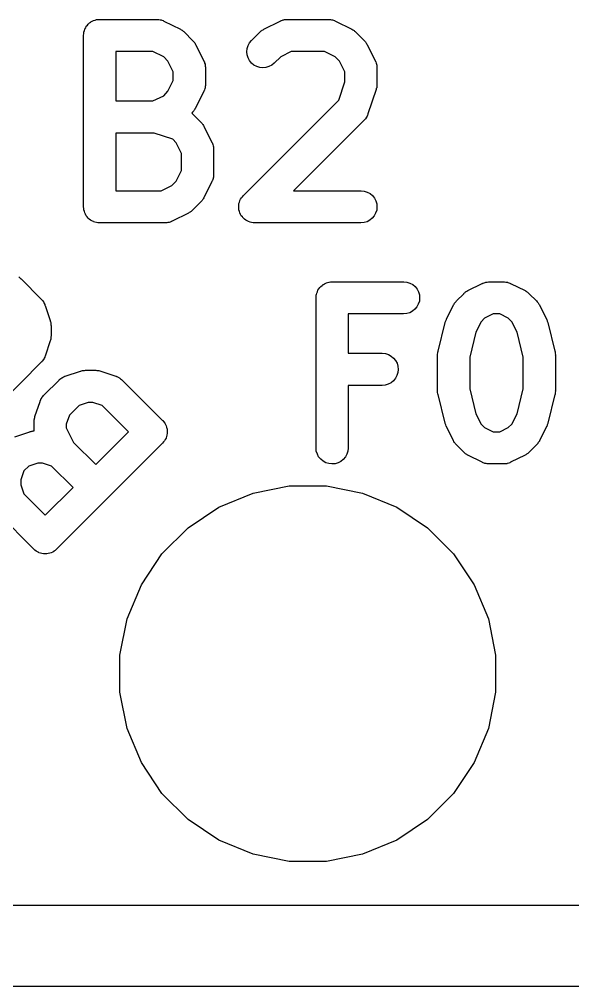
# Model space of a CAD drawing. Extents: x -557.2 to -539.1, y -88 to -54.6.
# Drawn here: x -554.583 to -552.002, y -87.998 to -83.485 of the extents above; entities that cross this region are included whole.
import ezdxf

# ---------------------------------------------------------------- set-up
doc = ezdxf.new("R2010")
doc.units = 0
doc.layers.add('BLACK', color=7, linetype='CONTINUOUS')

msp = doc.modelspace()

# ---------------------------------------------------------------- linework, layer by layer
at = {"layer": 'BLACK', "linetype": 'CONTINUOUS'}
for p, q in [((-554.256, -83.5017), (-554.25, -83.4972)), ((-554.25, -83.4969), (-554.244, -83.4937)), ((-554.25, -83.4971), (-554.25, -83.4969)), ((-554.25, -83.4972), (-554.25, -83.4971)), ((-554.244, -83.4937), (-554.237, -83.4904)), ((-554.237, -83.4902), (-554.23, -83.4882)), ((-554.237, -83.4903), (-554.237, -83.4902)), ((-554.237, -83.4904), (-554.237, -83.4903)), ((-554.23, -83.4882), (-554.223, -83.4861)), ((-554.223, -83.486), (-554.216, -83.4854)), ((-554.223, -83.4861), (-554.223, -83.486)), ((-554.223, -83.4861), (-554.223, -83.4861)), ((-554.216, -83.4854), (-554.209, -83.4847)), ((-554.209, -83.4847), (-553.942, -83.4847)), ((-553.942, -83.4847), (-553.941, -83.4847)), ((-553.941, -83.4847), (-553.939, -83.485)), ((-553.939, -83.485), (-553.937, -83.4849)), ((-553.937, -83.4849), (-553.932, -83.4858)), ((-553.932, -83.4858), (-553.927, -83.4863)), ((-553.927, -83.4863), (-553.925, -83.487)), ((-553.925, -83.487), (-553.922, -83.4874)), ((-553.922, -83.4874), (-553.918, -83.4892)), ((-553.918, -83.4892), (-553.913, -83.4908)), ((-553.913, -83.4908), (-553.911, -83.4918)), ((-553.911, -83.4918), (-553.909, -83.4926)), ((-553.909, -83.4926), (-553.832, -83.5307)), ((-553.442, -83.5307), (-553.366, -83.4926)), ((-553.366, -83.4926), (-553.365, -83.4922)), ((-553.365, -83.4922), (-553.363, -83.4914)), ((-553.363, -83.4914), (-553.361, -83.4904)), ((-553.361, -83.4904), (-553.356, -83.4889)), ((-553.356, -83.4889), (-553.352, -83.4871)), ((-553.352, -83.4871), (-553.349, -83.4868)), ((-553.349, -83.4868), (-553.347, -83.4861)), ((-553.347, -83.4861), (-553.342, -83.4856)), ((-553.342, -83.4856), (-553.337, -83.4848)), ((-553.337, -83.4848), (-553.335, -83.4849)), ((-553.335, -83.4849), (-553.333, -83.4847)), ((-553.333, -83.4847), (-553.142, -83.4847)), ((-553.142, -83.4847), (-553.141, -83.4847)), ((-553.141, -83.4847), (-553.139, -83.485)), ((-553.139, -83.485), (-553.137, -83.4849)), ((-553.137, -83.4849), (-553.132, -83.4858)), ((-553.132, -83.4858), (-553.127, -83.4863)), ((-553.127, -83.4863), (-553.125, -83.487)), ((-553.125, -83.487), (-553.122, -83.4874)), ((-553.122, -83.4874), (-553.118, -83.4892)), ((-553.118, -83.4892), (-553.113, -83.4908)), ((-553.113, -83.4908), (-553.111, -83.4918)), ((-553.111, -83.4918), (-553.109, -83.4926)), ((-553.109, -83.4926), (-553.032, -83.5307)), ((-554.283, -83.5516), (-554.282, -83.5446)), ((-554.282, -83.5441), (-554.28, -83.5374)), ((-554.282, -83.5444), (-554.282, -83.5441)), ((-554.282, -83.5446), (-554.282, -83.5444)), ((-554.28, -83.5374), (-554.278, -83.5306)), ((-554.278, -83.5302), (-554.274, -83.5239)), ((-554.278, -83.5304), (-554.278, -83.5302)), ((-554.278, -83.5306), (-554.278, -83.5304)), ((-554.274, -83.5239), (-554.271, -83.5178)), ((-554.271, -83.5173), (-554.266, -83.5119)), ((-554.271, -83.5176), (-554.271, -83.5173)), ((-554.271, -83.5178), (-554.271, -83.5176)), ((-554.266, -83.5119), (-554.262, -83.5065)), ((-554.262, -83.5063), (-554.261, -83.5061)), ((-554.262, -83.5065), (-554.262, -83.5063)), ((-554.261, -83.5061), (-554.256, -83.5017)), ((-553.832, -83.5307), (-553.832, -83.5312)), ((-553.832, -83.5312), (-553.828, -83.5335)), ((-553.828, -83.5335), (-553.824, -83.5355)), ((-553.824, -83.5355), (-553.822, -83.5375)), ((-553.822, -83.5375), (-553.819, -83.5392)), ((-553.819, -83.5392), (-553.816, -83.5421)), ((-553.816, -83.5421), (-553.813, -83.5448)), ((-553.813, -83.5448), (-553.775, -83.5829)), ((-553.5, -83.5829), (-553.462, -83.5448)), ((-553.462, -83.5448), (-553.461, -83.544)), ((-553.461, -83.544), (-553.458, -83.5414)), ((-553.458, -83.5414), (-553.455, -83.5385)), ((-553.455, -83.5385), (-553.452, -83.5368)), ((-553.452, -83.5368), (-553.45, -83.5349)), ((-553.45, -83.5349), (-553.446, -83.533)), ((-553.446, -83.533), (-553.442, -83.5307)), ((-553.032, -83.5307), (-553.032, -83.5312)), ((-553.032, -83.5312), (-553.028, -83.5335)), ((-553.028, -83.5335), (-553.024, -83.5355)), ((-553.024, -83.5355), (-553.022, -83.5375)), ((-553.022, -83.5375), (-553.019, -83.5392)), ((-553.019, -83.5392), (-553.016, -83.5421)), ((-553.016, -83.5421), (-553.013, -83.5448)), ((-553.013, -83.5448), (-552.975, -83.5829)), ((-554.284, -83.5587), (-554.283, -83.5516)), ((-554.284, -83.5592), (-554.284, -83.5587)), ((-554.284, -83.5597), (-554.284, -83.5592)), ((-554.284, -83.5592), (-554.284, -83.5592)), ((-554.284, -83.5592), (-554.284, -83.5592)), ((-554.284, -84.3597), (-554.284, -83.5597)), ((-553.775, -83.5829), (-553.774, -83.5836)), ((-553.774, -83.5836), (-553.772, -83.5869)), ((-553.772, -83.5869), (-553.769, -83.59)), ((-553.769, -83.59), (-553.767, -83.5926)), ((-553.509, -83.5942), (-553.5, -83.5829)), ((-552.975, -83.5829), (-552.974, -83.5836)), ((-552.974, -83.5836), (-552.972, -83.5869)), ((-552.972, -83.5869), (-552.969, -83.59)), ((-552.969, -83.59), (-552.967, -83.5926)), ((-554.134, -83.6347), (-554.134, -83.8657)), ((-553.96, -83.6347), (-554.134, -83.6347)), ((-553.91, -83.6594), (-553.96, -83.6347)), ((-553.767, -83.5926), (-553.765, -83.595)), ((-553.765, -83.595), (-553.763, -83.5988)), ((-553.763, -83.5988), (-553.761, -83.6024)), ((-553.761, -83.6024), (-553.723, -83.6785)), ((-553.522, -83.6356), (-553.52, -83.6211)), ((-553.521, -83.6502), (-553.522, -83.6356)), ((-553.52, -83.6211), (-553.516, -83.6071)), ((-553.516, -83.6071), (-553.509, -83.5942)), ((-553.315, -83.6347), (-553.364, -83.6594)), ((-553.16, -83.6347), (-553.315, -83.6347)), ((-553.11, -83.6594), (-553.16, -83.6347)), ((-552.967, -83.5926), (-552.965, -83.595)), ((-552.965, -83.595), (-552.963, -83.5988)), ((-552.963, -83.5988), (-552.961, -83.6024)), ((-552.961, -83.6024), (-552.923, -83.6785)), ((-553.89, -83.6803), (-553.91, -83.6594)), ((-553.865, -83.7298), (-553.89, -83.6803)), ((-553.723, -83.6785), (-553.722, -83.6795)), ((-553.722, -83.6795), (-553.722, -83.6816)), ((-553.722, -83.6816), (-553.72, -83.6835)), ((-553.516, -83.6642), (-553.521, -83.6502)), ((-553.51, -83.6772), (-553.516, -83.6642)), ((-553.5, -83.6886), (-553.51, -83.6772)), ((-553.364, -83.6594), (-553.394, -83.6889)), ((-553.09, -83.6803), (-553.11, -83.6594)), ((-553.065, -83.7298), (-553.09, -83.6803)), ((-552.923, -83.6785), (-552.922, -83.6795)), ((-552.922, -83.6795), (-552.922, -83.6816)), ((-552.922, -83.6816), (-552.92, -83.6835)), ((-553.72, -83.6835), (-553.719, -83.6884)), ((-553.719, -83.6884), (-553.717, -83.6932)), ((-553.717, -83.6932), (-553.717, -83.6954)), ((-553.717, -83.6954), (-553.716, -83.6975)), ((-553.716, -83.6975), (-553.716, -83.7026)), ((-553.716, -83.7026), (-553.715, -83.7077)), ((-553.715, -83.7077), (-553.715, -83.7099)), ((-553.715, -83.7099), (-553.715, -83.7121)), ((-553.715, -83.7121), (-553.715, -83.7883)), ((-553.489, -83.6979), (-553.5, -83.6886)), ((-553.476, -83.7049), (-553.489, -83.6979)), ((-553.462, -83.7093), (-553.476, -83.7049)), ((-553.448, -83.7109), (-553.462, -83.7093)), ((-553.433, -83.7096), (-553.448, -83.7109)), ((-553.419, -83.7055), (-553.433, -83.7096)), ((-553.406, -83.6988), (-553.419, -83.7055)), ((-553.395, -83.6897), (-553.406, -83.6988)), ((-553.394, -83.6889), (-553.395, -83.6897)), ((-552.92, -83.6835), (-552.919, -83.6884)), ((-552.919, -83.6884), (-552.917, -83.6932)), ((-552.917, -83.6932), (-552.917, -83.6954)), ((-552.917, -83.6954), (-552.916, -83.6975)), ((-552.916, -83.6975), (-552.916, -83.7026)), ((-552.916, -83.7026), (-552.915, -83.7077)), ((-552.915, -83.7077), (-552.915, -83.7099)), ((-552.915, -83.7099), (-552.915, -83.7121)), ((-552.915, -83.7121), (-552.915, -83.7883)), ((-553.89, -83.82), (-553.865, -83.7706)), ((-553.865, -83.7706), (-553.865, -83.7298)), ((-553.065, -83.7761), (-553.065, -83.7298)), ((-553.719, -83.8129), (-553.721, -83.8178)), ((-553.718, -83.8081), (-553.719, -83.8129)), ((-553.717, -83.806), (-553.718, -83.8081)), ((-553.716, -83.8039), (-553.717, -83.806)), ((-553.715, -83.7937), (-553.716, -83.7988)), ((-553.716, -83.7988), (-553.716, -83.8039)), ((-553.715, -83.7883), (-553.715, -83.7893)), ((-553.715, -83.7893), (-553.715, -83.7915)), ((-553.715, -83.7915), (-553.715, -83.7937)), ((-553.093, -83.862), (-553.065, -83.7761)), ((-552.919, -83.812), (-552.957, -83.9263)), ((-552.918, -83.8079), (-552.919, -83.812)), ((-552.916, -83.8039), (-552.918, -83.8079)), ((-552.915, -83.7977), (-552.916, -83.8008)), ((-552.916, -83.8008), (-552.916, -83.8039)), ((-552.915, -83.7883), (-552.915, -83.7893)), ((-552.915, -83.7893), (-552.915, -83.7935)), ((-552.915, -83.7935), (-552.915, -83.7977)), ((-553.96, -83.8657), (-553.91, -83.8409)), ((-553.91, -83.8409), (-553.89, -83.82)), ((-553.723, -83.8218), (-553.761, -83.898)), ((-553.722, -83.8198), (-553.723, -83.8218)), ((-553.721, -83.8178), (-553.722, -83.8198)), ((-553.538, -84.3067), (-553.093, -83.862)), ((-554.134, -83.8657), (-553.96, -83.8657)), ((-553.766, -83.9062), (-553.768, -83.9086)), ((-553.764, -83.9025), (-553.766, -83.9062)), ((-553.761, -83.8989), (-553.764, -83.9025)), ((-553.761, -83.898), (-553.761, -83.8989)), ((-553.775, -83.9175), (-553.779, -83.9219)), ((-553.779, -83.9219), (-553.778, -83.9227)), ((-553.778, -83.9227), (-553.777, -83.9243)), ((-553.777, -83.9243), (-553.775, -83.9257)), ((-553.772, -83.9142), (-553.775, -83.9175)), ((-553.775, -83.9257), (-553.737, -83.9638)), ((-553.769, -83.9112), (-553.772, -83.9142)), ((-553.768, -83.9086), (-553.769, -83.9112)), ((-552.972, -83.9524), (-552.973, -83.9539)), ((-552.969, -83.9483), (-552.972, -83.9524)), ((-552.966, -83.9443), (-552.969, -83.9483)), ((-552.965, -83.9423), (-552.966, -83.9443)), ((-552.963, -83.9406), (-552.965, -83.9423)), ((-552.961, -83.9359), (-552.963, -83.9406)), ((-552.959, -83.9314), (-552.961, -83.9359)), ((-552.958, -83.9293), (-552.959, -83.9314)), ((-552.957, -83.9273), (-552.958, -83.9293)), ((-552.957, -83.9263), (-552.957, -83.9273)), ((-553.737, -83.9638), (-553.736, -83.9646)), ((-553.736, -83.9646), (-553.733, -83.9679)), ((-553.733, -83.9679), (-553.731, -83.9709)), ((-553.731, -83.9709), (-553.729, -83.9736)), ((-553.729, -83.9736), (-553.727, -83.976)), ((-553.727, -83.976), (-553.725, -83.9797)), ((-553.725, -83.9797), (-553.723, -83.9833)), ((-553.723, -83.9833), (-553.685, -84.0595)), ((-552.975, -83.9556), (-553.304, -84.2847)), ((-552.973, -83.9539), (-552.975, -83.9556)), ((-554.134, -84.0157), (-554.134, -84.2847)), ((-553.954, -84.0157), (-554.134, -84.0157)), ((-553.868, -84.0443), (-553.954, -84.0157)), ((-553.851, -84.0613), (-553.868, -84.0443)), ((-553.827, -84.1107), (-553.851, -84.0613)), ((-553.685, -84.0595), (-553.684, -84.0604)), ((-553.684, -84.0604), (-553.683, -84.0625)), ((-553.683, -84.0625), (-553.682, -84.0645)), ((-553.682, -84.0645), (-553.681, -84.0694)), ((-553.681, -84.0694), (-553.679, -84.0742)), ((-553.679, -84.0742), (-553.679, -84.0764)), ((-553.679, -84.0764), (-553.678, -84.0785)), ((-553.678, -84.0785), (-553.678, -84.0836)), ((-553.678, -84.0836), (-553.677, -84.0886)), ((-553.827, -84.1896), (-553.827, -84.1107)), ((-553.677, -84.0886), (-553.677, -84.0908)), ((-553.677, -84.0908), (-553.677, -84.093)), ((-553.677, -84.093), (-553.677, -84.2073)), ((-553.851, -84.2391), (-553.827, -84.1896)), ((-553.678, -84.2229), (-553.679, -84.225)), ((-553.677, -84.2128), (-553.678, -84.2178)), ((-553.678, -84.2178), (-553.678, -84.2229)), ((-553.677, -84.2073), (-553.677, -84.2084)), ((-553.677, -84.2084), (-553.677, -84.2106)), ((-553.677, -84.2106), (-553.677, -84.2128)), ((-553.922, -84.2847), (-553.872, -84.26)), ((-553.872, -84.26), (-553.851, -84.2391)), ((-553.685, -84.2409), (-553.723, -84.3171)), ((-553.684, -84.2388), (-553.685, -84.2409)), ((-553.683, -84.2369), (-553.684, -84.2388)), ((-553.681, -84.232), (-553.683, -84.2369)), ((-553.679, -84.2272), (-553.681, -84.232)), ((-553.679, -84.225), (-553.679, -84.2272)), ((-554.134, -84.2847), (-553.922, -84.2847)), ((-553.547, -84.3178), (-553.543, -84.3122)), ((-553.543, -84.3122), (-553.538, -84.3067)), ((-553.304, -84.2847), (-552.99, -84.2847)), ((-552.99, -84.2847), (-552.989, -84.2847)), ((-552.989, -84.2847), (-552.974, -84.2863)), ((-552.974, -84.2863), (-552.96, -84.2908)), ((-552.96, -84.2908), (-552.947, -84.2978)), ((-552.947, -84.2978), (-552.936, -84.3072)), ((-552.936, -84.3072), (-552.927, -84.3186)), ((-553.737, -84.3365), (-553.775, -84.3746)), ((-553.734, -84.3333), (-553.737, -84.3365)), ((-553.731, -84.3303), (-553.734, -84.3333)), ((-553.729, -84.3276), (-553.731, -84.3303)), ((-553.728, -84.3252), (-553.729, -84.3276)), ((-553.726, -84.3215), (-553.728, -84.3252)), ((-553.723, -84.318), (-553.726, -84.3215)), ((-553.723, -84.3171), (-553.723, -84.318)), ((-553.56, -84.3592), (-553.559, -84.3521)), ((-553.559, -84.3446), (-553.556, -84.3377)), ((-553.559, -84.3448), (-553.559, -84.3446)), ((-553.559, -84.3449), (-553.559, -84.3448)), ((-553.559, -84.3521), (-553.559, -84.3449)), ((-553.556, -84.3377), (-553.554, -84.3309)), ((-553.554, -84.3306), (-553.551, -84.3243)), ((-553.554, -84.3308), (-553.554, -84.3306)), ((-553.554, -84.3309), (-553.554, -84.3308)), ((-553.551, -84.3243), (-553.547, -84.318)), ((-553.547, -84.3179), (-553.547, -84.3178)), ((-553.547, -84.318), (-553.547, -84.3179)), ((-552.927, -84.3186), (-552.92, -84.3316)), ((-552.92, -84.3316), (-552.916, -84.3456)), ((-552.916, -84.3456), (-552.915, -84.3602)), ((-554.283, -84.3667), (-554.284, -84.3597)), ((-554.283, -84.3738), (-554.283, -84.3667)), ((-554.282, -84.374), (-554.283, -84.3738)), ((-554.282, -84.3743), (-554.282, -84.374)), ((-554.28, -84.381), (-554.282, -84.3743)), ((-554.278, -84.3878), (-554.28, -84.381)), ((-554.278, -84.388), (-554.278, -84.3878)), ((-554.278, -84.3883), (-554.278, -84.388)), ((-554.275, -84.3945), (-554.278, -84.3883)), ((-554.272, -84.4008), (-554.275, -84.3945)), ((-554.271, -84.401), (-554.272, -84.4008)), ((-554.271, -84.4012), (-554.271, -84.401)), ((-554.267, -84.4067), (-554.271, -84.4012)), ((-553.794, -84.3887), (-553.871, -84.4268)), ((-553.791, -84.3864), (-553.794, -84.3887)), ((-553.787, -84.3845), (-553.791, -84.3864)), ((-553.785, -84.3826), (-553.787, -84.3845)), ((-553.782, -84.3809), (-553.785, -84.3826)), ((-553.779, -84.378), (-553.782, -84.3809)), ((-553.776, -84.3754), (-553.779, -84.378)), ((-553.775, -84.3746), (-553.776, -84.3754)), ((-553.56, -84.3593), (-553.56, -84.3592)), ((-553.56, -84.3594), (-553.56, -84.3593)), ((-553.559, -84.3666), (-553.56, -84.3594)), ((-553.559, -84.3738), (-553.559, -84.3666)), ((-553.559, -84.3739), (-553.559, -84.3738)), ((-553.559, -84.374), (-553.559, -84.3739)), ((-553.557, -84.3809), (-553.559, -84.374)), ((-553.555, -84.3878), (-553.557, -84.3809)), ((-553.555, -84.3879), (-553.555, -84.3878)), ((-553.555, -84.388), (-553.555, -84.3879)), ((-553.551, -84.3946), (-553.555, -84.388)), ((-553.548, -84.4008), (-553.551, -84.3946)), ((-553.548, -84.4009), (-553.548, -84.4008)), ((-553.548, -84.401), (-553.548, -84.4009)), ((-553.543, -84.4066), (-553.548, -84.401)), ((-552.928, -84.4016), (-552.937, -84.4129)), ((-552.921, -84.3888), (-552.928, -84.4016)), ((-552.916, -84.3748), (-552.921, -84.3888)), ((-552.915, -84.3602), (-552.916, -84.3748)), ((-554.262, -84.4122), (-554.267, -84.4067)), ((-554.262, -84.4123), (-554.262, -84.4122)), ((-554.262, -84.4126), (-554.262, -84.4123)), ((-554.257, -84.417), (-554.262, -84.4126)), ((-554.251, -84.4216), (-554.257, -84.417)), ((-554.251, -84.4217), (-554.251, -84.4216)), ((-554.251, -84.4219), (-554.251, -84.4217)), ((-554.245, -84.4252), (-554.251, -84.4219)), ((-554.238, -84.4286), (-554.245, -84.4252)), ((-554.238, -84.4287), (-554.238, -84.4286)), ((-554.238, -84.4288), (-554.238, -84.4287)), ((-554.231, -84.4309), (-554.238, -84.4288)), ((-554.224, -84.4331), (-554.231, -84.4309)), ((-554.224, -84.4332), (-554.224, -84.4331)), ((-554.224, -84.4331), (-554.224, -84.4331)), ((-554.217, -84.4339), (-554.224, -84.4332)), ((-554.21, -84.4347), (-554.217, -84.4339)), ((-554.209, -84.4347), (-554.21, -84.4347)), ((-553.904, -84.4347), (-554.209, -84.4347)), ((-554.209, -84.4347), (-554.209, -84.4347)), ((-554.209, -84.4347), (-554.209, -84.4347)), ((-554.209, -84.4347), (-554.209, -84.4347)), ((-553.902, -84.4345), (-553.904, -84.4347)), ((-553.9, -84.4346), (-553.902, -84.4345)), ((-553.895, -84.4338), (-553.9, -84.4346)), ((-553.89, -84.4333), (-553.895, -84.4338)), ((-553.887, -84.4326), (-553.89, -84.4333)), ((-553.885, -84.4323), (-553.887, -84.4326)), ((-553.88, -84.4305), (-553.885, -84.4323)), ((-553.876, -84.429), (-553.88, -84.4305)), ((-553.874, -84.428), (-553.876, -84.429)), ((-553.872, -84.4272), (-553.874, -84.428)), ((-553.871, -84.4268), (-553.872, -84.4272)), ((-553.539, -84.4122), (-553.543, -84.4066)), ((-553.539, -84.4123), (-553.539, -84.4122)), ((-553.538, -84.4124), (-553.539, -84.4123)), ((-553.533, -84.4169), (-553.538, -84.4124)), ((-553.527, -84.4216), (-553.533, -84.4169)), ((-553.527, -84.4217), (-553.527, -84.4216)), ((-553.521, -84.4252), (-553.527, -84.4217)), ((-553.527, -84.4217), (-553.527, -84.4217)), ((-553.515, -84.4286), (-553.521, -84.4252)), ((-553.514, -84.4287), (-553.515, -84.4286)), ((-553.507, -84.4309), (-553.514, -84.4287)), ((-553.514, -84.4287), (-553.514, -84.4287)), ((-553.501, -84.4331), (-553.507, -84.4309)), ((-553.5, -84.4331), (-553.501, -84.4331)), ((-553.501, -84.4331), (-553.501, -84.4331)), ((-553.493, -84.4339), (-553.5, -84.4331)), ((-553.486, -84.4347), (-553.493, -84.4339)), ((-553.485, -84.4347), (-553.486, -84.4347)), ((-553.486, -84.4347), (-553.486, -84.4347)), ((-553.486, -84.4347), (-553.486, -84.4347)), ((-553.486, -84.4347), (-553.486, -84.4347)), ((-552.99, -84.4347), (-553.485, -84.4347)), ((-552.975, -84.4333), (-552.99, -84.4347)), ((-552.961, -84.429), (-552.975, -84.4333)), ((-552.948, -84.4222), (-552.961, -84.429)), ((-552.937, -84.4129), (-552.948, -84.4222)), ((-554.586, -84.6869), (-554.582, -84.6902)), ((-554.582, -84.6902), (-554.578, -84.6932)), ((-554.578, -84.6932), (-554.577, -84.6948)), ((-554.577, -84.6948), (-554.575, -84.6962)), ((-554.575, -84.6962), (-554.481, -84.7905)), ((-553.165, -84.7217), (-553.159, -84.7184)), ((-553.159, -84.7184), (-553.153, -84.7151)), ((-553.153, -84.7151), (-553.152, -84.715)), ((-553.152, -84.7149), (-553.145, -84.7129)), ((-553.152, -84.715), (-553.152, -84.7149)), ((-553.145, -84.7129), (-553.139, -84.7109)), ((-553.139, -84.7109), (-553.138, -84.7109)), ((-553.138, -84.7108), (-553.131, -84.7102)), ((-553.138, -84.7109), (-553.138, -84.7108)), ((-553.131, -84.7102), (-553.124, -84.7095)), ((-553.124, -84.7095), (-552.791, -84.7095)), ((-552.791, -84.7095), (-552.79, -84.7095)), ((-552.79, -84.7095), (-552.775, -84.7111)), ((-552.775, -84.7111), (-552.761, -84.7155)), ((-552.761, -84.7155), (-552.748, -84.7226)), ((-552.491, -84.7507), (-552.424, -84.7174)), ((-552.424, -84.7174), (-552.423, -84.7169)), ((-552.423, -84.7169), (-552.421, -84.7162)), ((-552.421, -84.7162), (-552.419, -84.7151)), ((-552.419, -84.7151), (-552.414, -84.7136)), ((-552.414, -84.7136), (-552.41, -84.7119)), ((-552.41, -84.7119), (-552.407, -84.7115)), ((-552.407, -84.7115), (-552.405, -84.7109)), ((-552.405, -84.7109), (-552.4, -84.7104)), ((-552.4, -84.7104), (-552.395, -84.7096)), ((-552.395, -84.7096), (-552.393, -84.7097)), ((-552.393, -84.7097), (-552.391, -84.7095)), ((-552.391, -84.7095), (-552.324, -84.7095)), ((-552.324, -84.7095), (-552.323, -84.7095)), ((-552.323, -84.7095), (-552.321, -84.7097)), ((-552.321, -84.7097), (-552.319, -84.7097)), ((-552.319, -84.7097), (-552.314, -84.7105)), ((-552.314, -84.7105), (-552.308, -84.7111)), ((-552.308, -84.7111), (-552.306, -84.7118)), ((-552.306, -84.7118), (-552.304, -84.7121)), ((-552.304, -84.7121), (-552.299, -84.714)), ((-552.299, -84.714), (-552.295, -84.7155)), ((-552.295, -84.7155), (-552.293, -84.7166)), ((-552.293, -84.7166), (-552.291, -84.7174)), ((-552.291, -84.7174), (-552.224, -84.7507)), ((-553.197, -84.7689), (-553.195, -84.7621)), ((-553.195, -84.7621), (-553.193, -84.7554)), ((-553.193, -84.7549), (-553.19, -84.7487)), ((-553.193, -84.7552), (-553.193, -84.7549)), ((-553.193, -84.7554), (-553.193, -84.7552)), ((-553.19, -84.7487), (-553.186, -84.7425)), ((-553.186, -84.7421), (-553.181, -84.7367)), ((-553.186, -84.7423), (-553.186, -84.7421)), ((-553.186, -84.7425), (-553.186, -84.7423)), ((-553.181, -84.7367), (-553.177, -84.7312)), ((-553.177, -84.7309), (-553.171, -84.7265)), ((-553.177, -84.7311), (-553.177, -84.7309)), ((-553.177, -84.7312), (-553.177, -84.7311)), ((-553.171, -84.7265), (-553.166, -84.722)), ((-553.166, -84.722), (-553.165, -84.7219)), ((-553.165, -84.7219), (-553.165, -84.7217)), ((-552.748, -84.7226), (-552.737, -84.732)), ((-552.737, -84.732), (-552.728, -84.7434)), ((-552.728, -84.7434), (-552.721, -84.7564)), ((-552.721, -84.7564), (-552.717, -84.7704)), ((-552.544, -84.7981), (-552.51, -84.7648)), ((-552.51, -84.764), (-552.506, -84.7614)), ((-552.51, -84.7648), (-552.51, -84.764)), ((-552.506, -84.7614), (-552.503, -84.7585)), ((-552.503, -84.7585), (-552.501, -84.7568)), ((-552.501, -84.7568), (-552.498, -84.7549)), ((-552.498, -84.7549), (-552.495, -84.753)), ((-552.495, -84.753), (-552.491, -84.7507)), ((-552.224, -84.7507), (-552.223, -84.7512)), ((-552.223, -84.7512), (-552.219, -84.7535)), ((-552.219, -84.7535), (-552.216, -84.7555)), ((-552.216, -84.7555), (-552.213, -84.7575)), ((-552.213, -84.7575), (-552.211, -84.7592)), ((-552.211, -84.7592), (-552.208, -84.7621)), ((-552.208, -84.7621), (-552.204, -84.7648)), ((-552.204, -84.7648), (-552.171, -84.7981)), ((-554.481, -84.7905), (-554.48, -84.7912)), ((-554.48, -84.7912), (-554.479, -84.793)), ((-554.479, -84.793), (-554.477, -84.7945)), ((-554.477, -84.7945), (-554.474, -84.7987)), ((-554.474, -84.7987), (-554.471, -84.8027)), ((-554.471, -84.8027), (-554.47, -84.8046)), ((-554.47, -84.8046), (-554.469, -84.8064)), ((-554.469, -84.8064), (-554.467, -84.8111)), ((-553.199, -84.7834), (-553.198, -84.7763)), ((-553.199, -84.7839), (-553.199, -84.7834)), ((-553.199, -84.784), (-553.199, -84.7839)), ((-553.199, -84.7839), (-553.199, -84.7839)), ((-553.199, -84.7845), (-553.199, -84.784)), ((-553.199, -85.4845), (-553.199, -84.7845)), ((-553.198, -84.7694), (-553.197, -84.7691)), ((-553.198, -84.7763), (-553.198, -84.7694)), ((-553.197, -84.7691), (-553.197, -84.7689)), ((-552.717, -84.7995), (-552.722, -84.8135)), ((-552.717, -84.7704), (-552.716, -84.785)), ((-552.716, -84.785), (-552.717, -84.7995)), ((-552.555, -84.8131), (-552.553, -84.8094)), ((-552.553, -84.8094), (-552.551, -84.807)), ((-552.551, -84.807), (-552.549, -84.8044)), ((-552.549, -84.8044), (-552.546, -84.8014)), ((-552.546, -84.8014), (-552.544, -84.7981)), ((-552.171, -84.7981), (-552.17, -84.7988)), ((-552.17, -84.7988), (-552.168, -84.8021)), ((-552.168, -84.8021), (-552.165, -84.8052)), ((-552.165, -84.8052), (-552.163, -84.8078)), ((-552.163, -84.8078), (-552.161, -84.8103)), ((-552.161, -84.8103), (-552.159, -84.814)), ((-554.467, -84.8111), (-554.464, -84.8157)), ((-554.464, -84.8157), (-554.464, -84.8178)), ((-554.464, -84.8178), (-554.463, -84.8198)), ((-554.463, -84.8198), (-554.439, -84.8905)), ((-552.762, -84.8538), (-552.776, -84.858)), ((-552.749, -84.8469), (-552.762, -84.8538)), ((-552.738, -84.8377), (-552.749, -84.8469)), ((-552.729, -84.8264), (-552.738, -84.8377)), ((-552.722, -84.8135), (-552.729, -84.8264)), ((-552.591, -84.8843), (-552.558, -84.8176)), ((-552.558, -84.8176), (-552.557, -84.8167)), ((-552.557, -84.8167), (-552.555, -84.8131)), ((-552.159, -84.814), (-552.157, -84.8176)), ((-552.157, -84.8176), (-552.124, -84.8843)), ((-554.439, -84.8905), (-554.439, -84.8915)), ((-554.439, -84.8915), (-554.438, -84.8956)), ((-554.438, -84.8956), (-554.437, -84.8997)), ((-554.437, -84.8997), (-554.436, -84.9028)), ((-552.791, -84.8595), (-553.049, -84.8595)), ((-553.049, -84.8595), (-553.049, -85.0428)), ((-552.776, -84.858), (-552.791, -84.8595)), ((-552.63, -85.0329), (-552.597, -84.8996)), ((-552.597, -84.8986), (-552.596, -84.8983)), ((-552.597, -84.8996), (-552.597, -84.8986)), ((-552.596, -84.8979), (-552.594, -84.8914)), ((-552.596, -84.8983), (-552.596, -84.8979)), ((-552.594, -84.8914), (-552.591, -84.8849)), ((-552.591, -84.8846), (-552.591, -84.8843)), ((-552.591, -84.8849), (-552.591, -84.8846)), ((-552.429, -84.8956), (-552.453, -84.944)), ((-552.413, -84.8794), (-552.429, -84.8956)), ((-552.373, -84.8595), (-552.413, -84.8794)), ((-552.342, -84.8595), (-552.373, -84.8595)), ((-552.302, -84.8794), (-552.342, -84.8595)), ((-552.286, -84.8956), (-552.302, -84.8794)), ((-552.261, -84.944), (-552.286, -84.8956)), ((-552.124, -84.8843), (-552.123, -84.8852)), ((-552.123, -84.8852), (-552.123, -84.8855)), ((-552.123, -84.8855), (-552.123, -84.8858)), ((-552.123, -84.8858), (-552.121, -84.8924)), ((-552.121, -84.8924), (-552.118, -84.8989)), ((-552.118, -84.8989), (-552.118, -84.8993)), ((-552.118, -84.8993), (-552.118, -84.8996)), ((-552.118, -84.8996), (-552.085, -85.0329)), ((-554.436, -84.9028), (-554.436, -84.9058)), ((-554.436, -84.9058), (-554.436, -84.91)), ((-554.436, -84.91), (-554.435, -84.9142)), ((-554.435, -84.9142), (-554.435, -84.9614)), ((-552.453, -84.944), (-552.482, -85.0604)), ((-552.232, -85.0604), (-552.261, -84.944)), ((-554.439, -84.9851), (-554.463, -85.0558)), ((-554.438, -84.981), (-554.439, -84.9851)), ((-554.437, -84.977), (-554.438, -84.981)), ((-554.436, -84.9708), (-554.437, -84.9739)), ((-554.437, -84.9739), (-554.437, -84.977)), ((-554.435, -84.9624), (-554.436, -84.9666)), ((-554.436, -84.9666), (-554.436, -84.9708)), ((-554.435, -84.9614), (-554.435, -84.9624)), ((-552.631, -85.0355), (-552.63, -85.0343)), ((-552.631, -85.0415), (-552.631, -85.0355)), ((-552.63, -85.0343), (-552.63, -85.0329)), ((-552.085, -85.0329), (-552.084, -85.034)), ((-552.084, -85.034), (-552.084, -85.0353)), ((-552.084, -85.0353), (-552.084, -85.0366)), ((-554.475, -85.0778), (-554.478, -85.0819)), ((-554.472, -85.0738), (-554.475, -85.0778)), ((-554.47, -85.0719), (-554.472, -85.0738)), ((-554.469, -85.0701), (-554.47, -85.0719)), ((-554.467, -85.0654), (-554.469, -85.0701)), ((-554.465, -85.0609), (-554.467, -85.0654)), ((-554.464, -85.0588), (-554.465, -85.0609)), ((-554.463, -85.0568), (-554.464, -85.0588)), ((-554.463, -85.0558), (-554.463, -85.0568)), ((-553.049, -85.0428), (-552.891, -85.0428)), ((-552.891, -85.0428), (-552.89, -85.0428)), ((-552.89, -85.0428), (-552.875, -85.0444)), ((-552.875, -85.0444), (-552.861, -85.0489)), ((-552.861, -85.0489), (-552.848, -85.0559)), ((-552.848, -85.0559), (-552.837, -85.0653)), ((-552.837, -85.0653), (-552.828, -85.0767)), ((-552.828, -85.0767), (-552.821, -85.0897)), ((-552.632, -85.0474), (-552.631, -85.0415)), ((-552.632, -85.0488), (-552.632, -85.0474)), ((-552.632, -85.0501), (-552.632, -85.0488)), ((-552.632, -85.0511), (-552.632, -85.0501)), ((-552.632, -85.2178), (-552.632, -85.0511)), ((-552.482, -85.0604), (-552.482, -85.2086)), ((-552.232, -85.2086), (-552.232, -85.0604)), ((-552.084, -85.0366), (-552.083, -85.0425)), ((-552.083, -85.0425), (-552.082, -85.0485)), ((-552.082, -85.0485), (-552.083, -85.0498)), ((-552.083, -85.0498), (-552.082, -85.0511)), ((-552.082, -85.0511), (-552.082, -85.2178)), ((-554.481, -85.0851), (-554.669, -85.2737)), ((-554.479, -85.0834), (-554.481, -85.0851)), ((-554.478, -85.0819), (-554.479, -85.0834)), ((-554.369, -85.1495), (-554.298, -85.1259)), ((-554.298, -85.1259), (-554.297, -85.1256)), ((-554.297, -85.1256), (-554.293, -85.1247)), ((-554.293, -85.1247), (-554.289, -85.1235)), ((-554.289, -85.1235), (-554.286, -85.1232)), ((-554.286, -85.1232), (-554.283, -85.1226)), ((-554.283, -85.1226), (-554.279, -85.1225)), ((-554.279, -85.1225), (-554.275, -85.1221)), ((-554.275, -85.1221), (-554.227, -85.1221)), ((-554.227, -85.1221), (-554.226, -85.1221)), ((-554.226, -85.1221), (-554.222, -85.1226)), ((-554.222, -85.1226), (-554.218, -85.1227)), ((-554.218, -85.1227), (-554.215, -85.1234)), ((-554.215, -85.1234), (-554.212, -85.1237)), ((-554.212, -85.1237), (-554.208, -85.125)), ((-554.208, -85.125), (-554.204, -85.1259)), ((-554.204, -85.1259), (-554.133, -85.1495)), ((-552.821, -85.0897), (-552.817, -85.1037)), ((-552.817, -85.1037), (-552.816, -85.1183)), ((-552.816, -85.1183), (-552.817, -85.1329)), ((-554.469, -85.2383), (-554.398, -85.1676)), ((-554.398, -85.1669), (-554.396, -85.1655)), ((-554.398, -85.1676), (-554.398, -85.1669)), ((-554.396, -85.1655), (-554.394, -85.1639)), ((-554.394, -85.1639), (-554.39, -85.161)), ((-554.39, -85.161), (-554.386, -85.1578)), ((-554.386, -85.1578), (-554.384, -85.1567)), ((-554.384, -85.1567), (-554.382, -85.1555)), ((-554.382, -85.1555), (-554.378, -85.1534)), ((-554.378, -85.1534), (-554.373, -85.151)), ((-554.373, -85.151), (-554.371, -85.1504)), ((-554.371, -85.1504), (-554.369, -85.1495)), ((-554.133, -85.1495), (-554.132, -85.1498)), ((-554.132, -85.1498), (-554.13, -85.1508)), ((-554.13, -85.1508), (-554.128, -85.1514)), ((-554.128, -85.1514), (-554.123, -85.1538)), ((-554.123, -85.1538), (-554.119, -85.156)), ((-554.119, -85.156), (-554.117, -85.1573)), ((-554.117, -85.1573), (-554.115, -85.1583)), ((-554.115, -85.1583), (-554.111, -85.1616)), ((-554.111, -85.1616), (-554.107, -85.1646)), ((-554.107, -85.1646), (-554.105, -85.1662)), ((-554.105, -85.1662), (-554.104, -85.1676)), ((-554.104, -85.1676), (-553.915, -85.3562)), ((-552.838, -85.171), (-552.849, -85.1803)), ((-552.829, -85.1597), (-552.838, -85.171)), ((-552.822, -85.1469), (-552.829, -85.1597)), ((-552.817, -85.1329), (-552.822, -85.1469)), ((-552.891, -85.1928), (-553.049, -85.1928)), ((-553.049, -85.1928), (-553.049, -85.4845)), ((-552.876, -85.1914), (-552.891, -85.1928)), ((-552.862, -85.1871), (-552.876, -85.1914)), ((-552.849, -85.1803), (-552.862, -85.1871)), ((-552.482, -85.2086), (-552.453, -85.325)), ((-552.261, -85.325), (-552.232, -85.2086)), ((-554.485, -85.2625), (-554.483, -85.258)), ((-554.483, -85.258), (-554.481, -85.2534)), ((-554.481, -85.2534), (-554.479, -85.2516)), ((-554.479, -85.2516), (-554.478, -85.2496)), ((-554.478, -85.2496), (-554.475, -85.2457)), ((-554.475, -85.2457), (-554.472, -85.2415)), ((-554.472, -85.2415), (-554.47, -85.24)), ((-554.47, -85.24), (-554.469, -85.2383)), ((-552.632, -85.2191), (-552.632, -85.2178)), ((-552.632, -85.2205), (-552.632, -85.2191)), ((-552.632, -85.2264), (-552.632, -85.2205)), ((-552.631, -85.2324), (-552.632, -85.2264)), ((-552.631, -85.2336), (-552.631, -85.2324)), ((-552.63, -85.235), (-552.631, -85.2336)), ((-552.63, -85.236), (-552.63, -85.235)), ((-552.597, -85.3693), (-552.63, -85.236)), ((-552.085, -85.236), (-552.118, -85.3693)), ((-552.084, -85.2347), (-552.085, -85.236)), ((-552.083, -85.2274), (-552.084, -85.2334)), ((-552.084, -85.2334), (-552.084, -85.2347)), ((-552.082, -85.2188), (-552.083, -85.2202)), ((-552.083, -85.2202), (-552.082, -85.2215)), ((-552.082, -85.2215), (-552.083, -85.2274)), ((-552.082, -85.2178), (-552.082, -85.2188)), ((-554.511, -85.3384), (-554.487, -85.2677)), ((-554.487, -85.2667), (-554.486, -85.2647)), ((-554.487, -85.2677), (-554.487, -85.2667)), ((-554.486, -85.2647), (-554.485, -85.2625)), ((-554.305, -85.2862), (-554.35, -85.3319)), ((-554.262, -85.2721), (-554.305, -85.2862)), ((-554.24, -85.2721), (-554.262, -85.2721)), ((-554.197, -85.2862), (-554.24, -85.2721)), ((-554.074, -85.4092), (-554.197, -85.2862)), ((-554.514, -85.3526), (-554.513, -85.3496)), ((-554.513, -85.3465), (-554.512, -85.3425)), ((-554.513, -85.3496), (-554.513, -85.3465)), ((-554.512, -85.3425), (-554.511, -85.3384)), ((-554.35, -85.3319), (-554.365, -85.3742)), ((-552.453, -85.325), (-552.429, -85.3734)), ((-552.286, -85.3734), (-552.261, -85.325)), ((-554.515, -85.361), (-554.514, -85.3568)), ((-554.515, -85.3621), (-554.515, -85.361)), ((-554.515, -85.4053), (-554.515, -85.3621)), ((-554.514, -85.3568), (-554.514, -85.3526)), ((-554.365, -85.3742), (-554.365, -85.3915)), ((-554.365, -85.3915), (-554.331, -85.4591)), ((-553.915, -85.3562), (-553.915, -85.3566)), ((-553.915, -85.3566), (-553.915, -85.3566)), ((-553.915, -85.3566), (-553.915, -85.3566)), ((-553.915, -85.3566), (-553.914, -85.3569)), ((-553.914, -85.3569), (-553.91, -85.3624)), ((-553.91, -85.3624), (-553.906, -85.3679)), ((-553.906, -85.3679), (-553.905, -85.3682)), ((-553.905, -85.3682), (-553.905, -85.3684)), ((-553.905, -85.3684), (-553.902, -85.3747)), ((-553.902, -85.3747), (-553.899, -85.3809)), ((-553.899, -85.3809), (-553.899, -85.3811)), ((-553.899, -85.3811), (-553.899, -85.3814)), ((-553.899, -85.3814), (-553.897, -85.3882)), ((-553.897, -85.3882), (-553.895, -85.3949)), ((-553.895, -85.3949), (-553.894, -85.3952)), ((-553.894, -85.3952), (-553.894, -85.3954)), ((-553.894, -85.3954), (-553.894, -85.4025)), ((-552.597, -85.3697), (-552.597, -85.3693)), ((-552.597, -85.37), (-552.597, -85.3697)), ((-552.594, -85.3765), (-552.597, -85.37)), ((-552.592, -85.3831), (-552.594, -85.3765)), ((-552.592, -85.3834), (-552.592, -85.3831)), ((-552.592, -85.3837), (-552.592, -85.3834)), ((-552.591, -85.3847), (-552.592, -85.3837)), ((-552.558, -85.4513), (-552.591, -85.3847)), ((-552.429, -85.3734), (-552.413, -85.3895)), ((-552.413, -85.3895), (-552.373, -85.4095)), ((-552.342, -85.4095), (-552.302, -85.3895)), ((-552.302, -85.3895), (-552.286, -85.3734)), ((-552.124, -85.3847), (-552.157, -85.4513)), ((-552.123, -85.3841), (-552.124, -85.3844)), ((-552.124, -85.3844), (-552.124, -85.3847)), ((-552.121, -85.3775), (-552.123, -85.3841)), ((-552.118, -85.371), (-552.121, -85.3775)), ((-552.118, -85.3693), (-552.118, -85.3703)), ((-552.118, -85.3703), (-552.118, -85.3707)), ((-552.118, -85.3707), (-552.118, -85.371)), ((-554.605, -85.4324), (-554.534, -85.4088)), ((-554.534, -85.4088), (-554.533, -85.4085)), ((-554.533, -85.4085), (-554.529, -85.4076)), ((-554.529, -85.4076), (-554.525, -85.4064)), ((-554.525, -85.4064), (-554.522, -85.4061)), ((-554.522, -85.4061), (-554.519, -85.4054)), ((-554.519, -85.4054), (-554.515, -85.4053)), ((-554.227, -85.5624), (-554.074, -85.4092)), ((-553.899, -85.4385), (-553.903, -85.4448)), ((-553.897, -85.4313), (-553.899, -85.438)), ((-553.899, -85.438), (-553.899, -85.4383)), ((-553.899, -85.4383), (-553.899, -85.4385)), ((-553.895, -85.4246), (-553.897, -85.4313)), ((-553.894, -85.417), (-553.895, -85.424)), ((-553.895, -85.424), (-553.895, -85.4243)), ((-553.895, -85.4243), (-553.895, -85.4246)), ((-553.894, -85.4025), (-553.893, -85.4095)), ((-553.893, -85.41), (-553.894, -85.417)), ((-553.893, -85.4095), (-553.893, -85.4097)), ((-553.893, -85.4097), (-553.893, -85.41)), ((-552.373, -85.4095), (-552.342, -85.4095)), ((-553.915, -85.4623), (-554.41, -85.9572)), ((-554.331, -85.4591), (-554.227, -85.5624)), ((-553.911, -85.4568), (-553.915, -85.4623)), ((-553.906, -85.4514), (-553.911, -85.4568)), ((-553.903, -85.4448), (-553.906, -85.4509)), ((-553.906, -85.4509), (-553.906, -85.4511)), ((-553.906, -85.4511), (-553.906, -85.4514)), ((-553.198, -85.499), (-553.199, -85.4845)), ((-553.049, -85.4855), (-553.051, -85.5001)), ((-553.049, -85.4845), (-553.049, -85.4855)), ((-552.556, -85.4549), (-552.558, -85.4513)), ((-552.554, -85.4586), (-552.556, -85.4549)), ((-552.552, -85.4611), (-552.554, -85.4586)), ((-552.55, -85.4637), (-552.552, -85.4611)), ((-552.547, -85.4668), (-552.55, -85.4637)), ((-552.545, -85.4701), (-552.547, -85.4668)), ((-552.544, -85.4708), (-552.545, -85.4701)), ((-552.51, -85.5042), (-552.544, -85.4708)), ((-552.171, -85.4708), (-552.204, -85.5042)), ((-552.168, -85.4676), (-552.171, -85.4708)), ((-552.165, -85.4646), (-552.168, -85.4676)), ((-552.164, -85.4619), (-552.165, -85.4646)), ((-552.162, -85.4595), (-552.164, -85.4619)), ((-552.16, -85.4558), (-552.162, -85.4595)), ((-552.157, -85.4523), (-552.16, -85.4558)), ((-552.157, -85.4513), (-552.157, -85.4523)), ((-553.193, -85.513), (-553.198, -85.499)), ((-553.187, -85.526), (-553.193, -85.513)), ((-553.177, -85.5373), (-553.187, -85.526)), ((-553.062, -85.5268), (-553.072, -85.5381)), ((-553.055, -85.514), (-553.062, -85.5268)), ((-553.051, -85.5001), (-553.055, -85.514)), ((-552.507, -85.5068), (-552.51, -85.5042)), ((-552.504, -85.5098), (-552.507, -85.5068)), ((-552.502, -85.5115), (-552.504, -85.5098)), ((-552.499, -85.5135), (-552.502, -85.5115)), ((-552.495, -85.5154), (-552.499, -85.5135)), ((-552.492, -85.5177), (-552.495, -85.5154)), ((-552.491, -85.5182), (-552.492, -85.5177)), ((-552.424, -85.5515), (-552.491, -85.5182)), ((-552.224, -85.5182), (-552.291, -85.5515)), ((-552.22, -85.516), (-552.224, -85.5182)), ((-552.217, -85.514), (-552.22, -85.516)), ((-552.214, -85.5121), (-552.217, -85.514)), ((-552.211, -85.5104), (-552.214, -85.5121)), ((-552.208, -85.5075), (-552.211, -85.5104)), ((-552.205, -85.5049), (-552.208, -85.5075)), ((-552.204, -85.5042), (-552.205, -85.5049)), ((-554.54, -85.5691), (-554.563, -85.5912)), ((-554.498, -85.5549), (-554.54, -85.5691)), ((-554.475, -85.5549), (-554.498, -85.5549)), ((-554.433, -85.5691), (-554.475, -85.5549)), ((-554.333, -85.6685), (-554.433, -85.5691)), ((-553.166, -85.5466), (-553.177, -85.5373)), ((-553.153, -85.5536), (-553.166, -85.5466)), ((-553.139, -85.5579), (-553.153, -85.5536)), ((-553.125, -85.5595), (-553.139, -85.5579)), ((-553.11, -85.5581), (-553.125, -85.5595)), ((-553.096, -85.554), (-553.11, -85.5581)), ((-553.083, -85.5472), (-553.096, -85.554)), ((-553.072, -85.5381), (-553.083, -85.5472)), ((-552.422, -85.5523), (-552.424, -85.5515)), ((-552.42, -85.5534), (-552.422, -85.5523)), ((-552.415, -85.5549), (-552.42, -85.5534)), ((-552.411, -85.5568), (-552.415, -85.5549)), ((-552.408, -85.5572), (-552.411, -85.5568)), ((-552.406, -85.5578), (-552.408, -85.5572)), ((-552.401, -85.5584), (-552.406, -85.5578)), ((-552.396, -85.5593), (-552.401, -85.5584)), ((-552.394, -85.5592), (-552.396, -85.5593)), ((-552.392, -85.5595), (-552.394, -85.5592)), ((-552.391, -85.5595), (-552.392, -85.5595)), ((-552.324, -85.5595), (-552.391, -85.5595)), ((-552.322, -85.5593), (-552.324, -85.5595)), ((-552.32, -85.5593), (-552.322, -85.5593)), ((-552.315, -85.5585), (-552.32, -85.5593)), ((-552.309, -85.558), (-552.315, -85.5585)), ((-552.307, -85.5574), (-552.309, -85.558)), ((-552.305, -85.5571), (-552.307, -85.5574)), ((-552.3, -85.5553), (-552.305, -85.5571)), ((-552.295, -85.5538), (-552.3, -85.5553)), ((-552.294, -85.5528), (-552.295, -85.5538)), ((-552.291, -85.552), (-552.294, -85.5528)), ((-552.291, -85.5515), (-552.291, -85.552)), ((-554.563, -85.5912), (-554.577, -85.6335)), ((-554.577, -85.6335), (-554.577, -85.6563)), ((-554.577, -85.6563), (-554.563, -85.6987)), ((-553.493, -85.6952), (-553.324, -85.6615)), ((-553.324, -85.6615), (-553.151, -85.6615)), ((-553.151, -85.6615), (-552.982, -85.6952)), ((-554.563, -85.6987), (-554.463, -85.7981)), ((-554.463, -85.7981), (-554.333, -85.6685)), ((-553.652, -85.7612), (-553.493, -85.6952)), ((-552.982, -85.6952), (-552.822, -85.7612)), ((-554.516, -85.9572), (-554.681, -85.7922)), ((-553.796, -85.8571), (-553.652, -85.7612)), ((-552.822, -85.7612), (-552.679, -85.8571)), ((-553.918, -85.9792), (-553.796, -85.8571)), ((-552.679, -85.8571), (-552.557, -85.9792)), ((-554.511, -85.9617), (-554.516, -85.9572)), ((-554.505, -85.9662), (-554.511, -85.9617)), ((-554.505, -85.9664), (-554.505, -85.9662)), ((-554.505, -85.9665), (-554.505, -85.9664)), ((-554.499, -85.9698), (-554.505, -85.9665)), ((-554.492, -85.9732), (-554.499, -85.9698)), ((-554.492, -85.9733), (-554.492, -85.9732)), ((-554.492, -85.9734), (-554.492, -85.9733)), ((-554.485, -85.9755), (-554.492, -85.9734)), ((-554.478, -85.9776), (-554.485, -85.9755)), ((-554.478, -85.9777), (-554.478, -85.9776)), ((-554.478, -85.9776), (-554.478, -85.9776)), ((-554.471, -85.9784), (-554.478, -85.9777)), ((-554.464, -85.9792), (-554.471, -85.9784)), ((-554.463, -85.9792), (-554.464, -85.9792)), ((-554.464, -85.9792), (-554.464, -85.9792)), ((-554.456, -85.9785), (-554.463, -85.9792)), ((-554.449, -85.9779), (-554.456, -85.9785)), ((-554.442, -85.9758), (-554.449, -85.9778)), ((-554.449, -85.9778), (-554.449, -85.9778)), ((-554.449, -85.9778), (-554.449, -85.9779)), ((-554.435, -85.9738), (-554.442, -85.9758)), ((-554.428, -85.9703), (-554.435, -85.9736)), ((-554.435, -85.9736), (-554.435, -85.9737)), ((-554.435, -85.9737), (-554.435, -85.9738)), ((-554.422, -85.9671), (-554.428, -85.9703)), ((-554.416, -85.9624), (-554.422, -85.9668)), ((-554.422, -85.9668), (-554.422, -85.9669)), ((-554.422, -85.9669), (-554.422, -85.9671)), ((-554.411, -85.958), (-554.416, -85.9624)), ((-554.41, -85.9576), (-554.411, -85.958)), ((-554.41, -85.9572), (-554.41, -85.9576)), ((-554.41, -85.9576), (-554.41, -85.9576)), ((-554.41, -85.9576), (-554.41, -85.9576)), ((-554.014, -86.1227), (-553.918, -85.9792)), ((-552.557, -85.9792), (-552.461, -86.1227)), ((-554.08, -86.2822), (-554.014, -86.1227)), ((-552.461, -86.1227), (-552.395, -86.2822)), ((-554.114, -86.4515), (-554.08, -86.2822)), ((-552.395, -86.2822), (-552.361, -86.4515)), ((-554.114, -86.6241), (-554.114, -86.4515)), ((-552.361, -86.4515), (-552.361, -86.6241)), ((-554.08, -86.7934), (-554.114, -86.6241)), ((-552.361, -86.6241), (-552.395, -86.7934)), ((-554.014, -86.9529), (-554.08, -86.7934)), ((-552.395, -86.7934), (-552.461, -86.9529)), ((-553.918, -87.0964), (-554.014, -86.9529)), ((-552.461, -86.9529), (-552.557, -87.0964)), ((-553.796, -87.2185), (-553.918, -87.0964)), ((-552.557, -87.0964), (-552.679, -87.2185)), ((-553.652, -87.3144), (-553.796, -87.2185)), ((-552.679, -87.2185), (-552.822, -87.3144)), ((-553.493, -87.3804), (-553.652, -87.3144)), ((-552.822, -87.3144), (-552.982, -87.3804)), ((-553.324, -87.4141), (-553.493, -87.3804)), ((-552.982, -87.3804), (-553.151, -87.4141)), ((-553.151, -87.4141), (-553.324, -87.4141)), ((-556.857, -87.6173), (-539.458, -87.6173)), ((-539.277, -87.9983), (-557.038, -87.9983))]:
    msp.add_line(p, q, dxfattribs=at)

doc.saveas('drawing.dxf')
